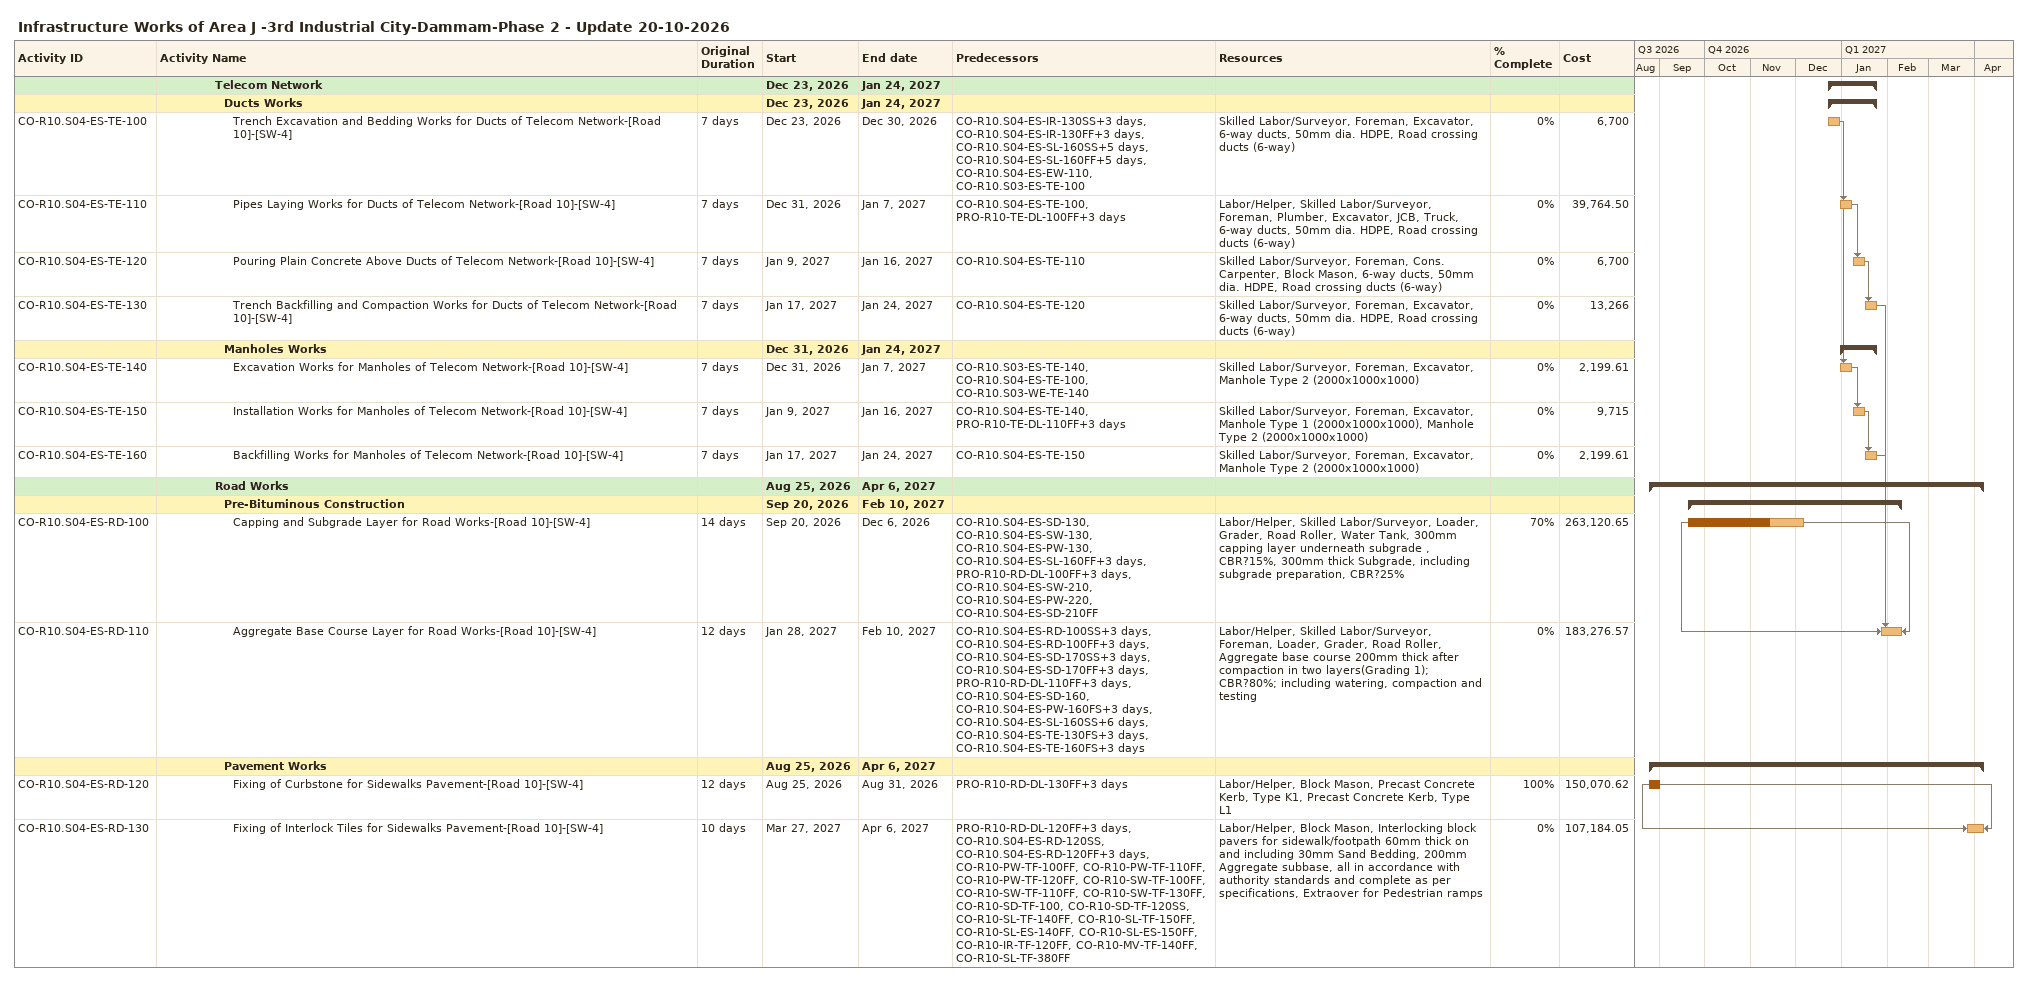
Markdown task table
Infrastructure Works of Area J -3rd Industrial City-Dammam-Phase 2 - Update 20-10-2026

| ID | Level | Task | Original duration | Start | Finish | Predecessors | Resources | % complete | Cost |
|---|---|---|---|---|---|---|---|---|---|
|  | 7 | **Telecom Network** |  | 2026-12-23 | 2027-01-24 |  |  |  |  |
|  | 8 | **Ducts Works** |  | 2026-12-23 | 2027-01-24 |  |  |  |  |
| CO-R10.S04-ES-TE-100 | 9 | Trench Excavation and Bedding Works for Ducts of Telecom Network-[Road 10]-[SW-4] | 7d | 2026-12-23 | 2026-12-30 | CO-R10.S04-ES-IR-130SS+3d, CO-R10.S04-ES-IR-130FF+3d, CO-R10.S04-ES-SL-160SS+5d, CO-R10.S04-ES-SL-160FF+5d, CO-R10.S04-ES-EW-110, CO-R10.S03-ES-TE-100 | Skilled Labor/Surveyor, Foreman, Excavator, 6-way ducts, 50mm dia. HDPE, Road crossing ducts (6-way) | 0 | 6700 |
| CO-R10.S04-ES-TE-110 | 9 | Pipes Laying Works for Ducts of Telecom Network-[Road 10]-[SW-4] | 7d | 2026-12-31 | 2027-01-07 | CO-R10.S04-ES-TE-100, PRO-R10-TE-DL-100FF+3d | Labor/Helper, Skilled Labor/Surveyor, Foreman, Plumber, Excavator, JCB, Truck, 6-way ducts, 50mm dia. HDPE, Road crossing ducts (6-way) | 0 | 39764.50 |
| CO-R10.S04-ES-TE-120 | 9 | Pouring Plain Concrete Above Ducts of Telecom Network-[Road 10]-[SW-4] | 7d | 2027-01-09 | 2027-01-16 | CO-R10.S04-ES-TE-110 | Skilled Labor/Surveyor, Foreman, Cons. Carpenter, Block Mason, 6-way ducts, 50mm dia. HDPE, Road crossing ducts (6-way) | 0 | 6700 |
| CO-R10.S04-ES-TE-130 | 9 | Trench Backfilling and Compaction Works for Ducts of Telecom Network-[Road 10]-[SW-4] | 7d | 2027-01-17 | 2027-01-24 | CO-R10.S04-ES-TE-120 | Skilled Labor/Surveyor, Foreman, Excavator, 6-way ducts, 50mm dia. HDPE, Road crossing ducts (6-way) | 0 | 13266 |
|  | 8 | **Manholes Works** |  | 2026-12-31 | 2027-01-24 |  |  |  |  |
| CO-R10.S04-ES-TE-140 | 9 | Excavation Works for Manholes of Telecom Network-[Road 10]-[SW-4] | 7d | 2026-12-31 | 2027-01-07 | CO-R10.S03-ES-TE-140, CO-R10.S04-ES-TE-100, CO-R10.S03-WE-TE-140 | Skilled Labor/Surveyor, Foreman, Excavator, Manhole Type 2 (2000x1000x1000) | 0 | 2199.61 |
| CO-R10.S04-ES-TE-150 | 9 | Installation Works for Manholes of Telecom Network-[Road 10]-[SW-4] | 7d | 2027-01-09 | 2027-01-16 | CO-R10.S04-ES-TE-140, PRO-R10-TE-DL-110FF+3d | Skilled Labor/Surveyor, Foreman, Excavator, Manhole Type 1 (2000x1000x1000), Manhole Type 2 (2000x1000x1000) | 0 | 9715 |
| CO-R10.S04-ES-TE-160 | 9 | Backfilling Works for Manholes of Telecom Network-[Road 10]-[SW-4] | 7d | 2027-01-17 | 2027-01-24 | CO-R10.S04-ES-TE-150 | Skilled Labor/Surveyor, Foreman, Excavator, Manhole Type 2 (2000x1000x1000) | 0 | 2199.61 |
|  | 7 | **Road Works** |  | 2026-08-25 | 2027-04-06 |  |  |  |  |
|  | 8 | **Pre-Bituminous Construction** |  | 2026-09-20 | 2027-02-10 |  |  |  |  |
| CO-R10.S04-ES-RD-100 | 9 | Capping and Subgrade Layer for Road Works-[Road 10]-[SW-4] | 14d | 2026-09-20 | 2026-12-06 | CO-R10.S04-ES-SD-130, CO-R10.S04-ES-SW-130, CO-R10.S04-ES-PW-130, CO-R10.S04-ES-SL-160FF+3d, PRO-R10-RD-DL-100FF+3d, CO-R10.S04-ES-SW-210, CO-R10.S04-ES-PW-220, CO-R10.S04-ES-SD-210FF | Labor/Helper, Skilled Labor/Surveyor, Loader, Grader, Road Roller, Water Tank, 300mm capping layer underneath subgrade , CBR?15%, 300mm thick Subgrade, including subgrade preparation, CBR?25% | 70 | 263120.65 |
| CO-R10.S04-ES-RD-110 | 9 | Aggregate Base Course Layer for Road Works-[Road 10]-[SW-4] | 12d | 2027-01-28 | 2027-02-10 | CO-R10.S04-ES-RD-100SS+3d, CO-R10.S04-ES-RD-100FF+3d, CO-R10.S04-ES-SD-170SS+3d, CO-R10.S04-ES-SD-170FF+3d, PRO-R10-RD-DL-110FF+3d, CO-R10.S04-ES-SD-160, CO-R10.S04-ES-PW-160FS+3d, CO-R10.S04-ES-SL-160SS+6d, CO-R10.S04-ES-TE-130FS+3d, CO-R10.S04-ES-TE-160FS+3d | Labor/Helper, Skilled Labor/Surveyor, Foreman, Loader, Grader, Road Roller, Aggregate base course 200mm thick after compaction in two layers(Grading 1); CBR?80%; including watering, compaction and testing | 0 | 183276.57 |
|  | 8 | **Pavement Works** |  | 2026-08-25 | 2027-04-06 |  |  |  |  |
| CO-R10.S04-ES-RD-120 | 9 | Fixing of Curbstone for Sidewalks Pavement-[Road 10]-[SW-4] | 12d | 2026-08-25 | 2026-08-31 | PRO-R10-RD-DL-130FF+3d | Labor/Helper, Block Mason, Precast Concrete Kerb, Type K1, Precast Concrete Kerb, Type L1 | 100 | 150070.62 |
| CO-R10.S04-ES-RD-130 | 9 | Fixing of Interlock Tiles for Sidewalks Pavement-[Road 10]-[SW-4] | 10d | 2027-03-27 | 2027-04-06 | PRO-R10-RD-DL-120FF+3d, CO-R10.S04-ES-RD-120SS, CO-R10.S04-ES-RD-120FF+3d, CO-R10-PW-TF-100FF, CO-R10-PW-TF-110FF, CO-R10-PW-TF-120FF, CO-R10-SW-TF-100FF, CO-R10-SW-TF-110FF, CO-R10-SW-TF-130FF, CO-R10-SD-TF-100, CO-R10-SD-TF-120SS, CO-R10-SL-TF-140FF, CO-R10-SL-TF-150FF, CO-R10-SL-ES-140FF, CO-R10-SL-ES-150FF, CO-R10-IR-TF-120FF, CO-R10-MV-TF-140FF, CO-R10-SL-TF-380FF | Labor/Helper, Block Mason, Interlocking block pavers for sidewalk/footpath 60mm thick on and including 30mm Sand Bedding, 200mm Aggregate subbase, all in accordance with authority standards and complete as per specifications, Extraover for Pedestrian ramps | 0 | 107184.05 |
